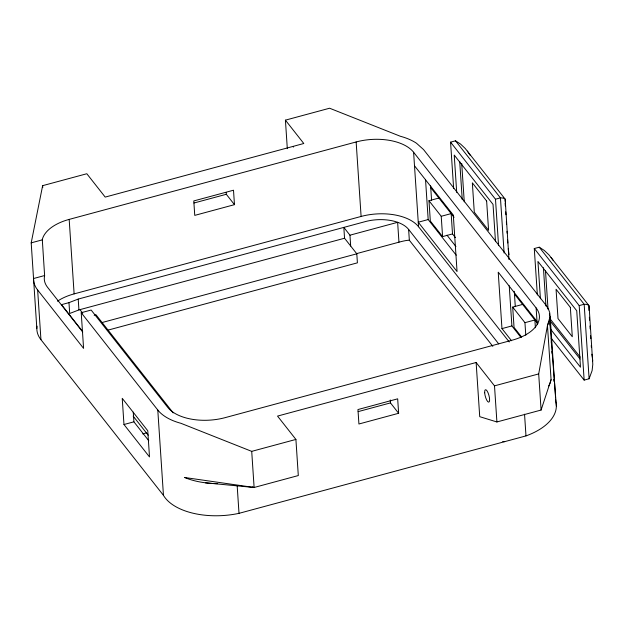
<?xml version="1.0" encoding="UTF-8"?>
<svg xmlns="http://www.w3.org/2000/svg" width="624" height="624" viewBox="0 0 624 624"><rect width="100%" height="100%" fill="white"/><g stroke="black" fill="none" stroke-linecap="round" stroke-linejoin="round"><path stroke-width="0.94" d="M508.973 259.561L505.175 199.142L465.215 148.473L460.559 144.058L455.528 140.813L450.567 142.155L453.648 188.588M505.385 199.711L505.019 201.131M537.365 294.973L534.277 248.539L539.245 247.198L544.268 250.442L548.933 254.857L588.892 305.526L588.923 310.432M36.832 328.497L31.2 242.853L42.635 185.663L86.822 173.737L105.199 197.09L303.794 143.504L285.418 120.151L329.605 108.225L400.39 136.282A54.842 29.632 -3.8 0 1 416.419 143.185L423.54 149.565L546.047 305.253L548.512 309.309L549.713 312.569L550.165 316.423L555.571 397.87M82.774 332.062L47.572 287.321A44.093 23.821 -3.8 0 1 44.265 278.343L44.616 275.543L42.292 239.546A44.093 23.821 -3.8 0 1 69.178 219.398L356.148 141.96A44.093 23.821 -3.8 0 1 413.603 152.248L536.117 307.928L537.209 324.347M556.343 406.013L549.674 320.315L550.165 316.423L547.466 325.478L538.691 373.924L541.094 410.046L496.907 421.964L479.723 416.676L476.128 362.497L277.532 416.091L295.909 439.436L298.303 475.558L254.116 487.484L205.351 482.804M549.674 320.315L547.466 325.478L551.07 379.657L550.329 382.52A61.347 33.142 -3.8 0 1 548.691 385.96M541.094 410.046L551.07 379.657M551.203 338.255L584.15 380.11L589.111 378.776L592.098 370.648L592.8 364.338L589.095 306.095M82.586 331.414L61.526 304.652L68.975 302.64L78.211 299.075L365.18 221.637A33.337 18.01 -3.8 0 1 394.555 221.341L398.167 222.487A33.337 18.01 -3.8 0 1 408.626 229.421L498.709 343.894M107.398 330.291L357.404 262.837L356.803 253.804L344.549 238.235L78.928 309.91L69.693 313.482L68.975 302.64M356.889 253.539L399.493 242.034A38.906 4.345 -21.5 0 1 409.344 240.256L492.82 346.336M31.2 242.853L42.245 239.873M193.978 203.011L226.301 194.282L234.468 204.664L194.75 215.381L193.791 200.936L233.509 190.219L234.468 204.664M33.571 278.522L44.616 275.543M57.463 301.197A44.093 23.821 -3.8 0 1 74.123 293.888L361.101 216.45A44.093 23.821 -3.8 0 1 418.556 226.738L509.239 341.975M455.426 237.627L452.509 233.922L442.58 236.597L430.326 221.036L428.977 200.717L438.906 198.034M344.549 238.235L343.832 227.401L349.955 235.186L397.636 222.316L398.954 242.182M450.567 142.155L495.487 199.235C498.428 198.448 502.515 196.7 505.175 199.142M33.532 278.834A54.842 29.632 -3.8 0 0 37.643 290.004L83.585 348.387L81.221 312.718L91.151 310.042L167.716 407.339A44.093 23.821 -3.8 0 0 225.17 417.635L512.148 340.197A44.093 23.821 -3.8 0 0 536.117 307.928M456.238 255.193L428.181 219.547L418.252 222.222L457.049 271.526L453.305 215.093L414.508 165.789M428.977 200.717L441.23 216.286L451.16 213.603L452.509 233.922M94.169 315.237L95.971 314.746L173.207 412.893M102.102 322.53L356.803 253.804M521.625 337.054L514.043 327.413L512.694 307.102L522.623 304.418M123.973 424.515L149.503 456.947L147.763 430.763L122.234 398.33L123.973 424.515L133.91 421.832L148.746 440.692M534.277 248.539L579.197 305.62C582.137 304.832 586.232 303.085 588.892 305.526M537.014 321.477L498.225 272.173L501.969 328.606L511.898 325.931L520.853 337.303M512.694 307.102L524.948 322.67L534.877 319.987L535.392 327.733M142.74 433.914L146.406 432.923M358.137 411.622L390.468 402.901L398.635 413.275L358.917 424L357.958 409.547L397.675 398.83L398.635 413.275M81.221 312.718L157.786 410.023A54.842 29.632 -3.8 0 0 180.929 423.306L251.714 451.363L295.909 439.436M476.128 362.497L494.504 385.85L538.691 373.924M37.011 326.157A54.842 29.632 -3.8 0 0 40.942 339.667L163.457 495.347A60.458 32.666 -3.8 0 0 239.008 513.341L525.985 435.903A60.754 32.822 -3.8 0 0 555.828 401.747L555.703 399.812M502.726 441.589L504.637 441.659M251.714 451.363L254.116 487.484L184.532 477.485A61.199 33.064 -3.8 0 0 217.495 483.639M252.307 486.923L254.116 487.484M455.528 140.813L500.448 197.894L504.114 253.04M539.245 247.198L584.165 304.278L589.111 378.776M550.345 319.168L580.265 357.193M550.235 321.103L580.078 359.026M550.641 329.269L580.484 367.193L576.74 310.76L537.943 261.456L540.423 298.763M430.739 187.66L454.077 217.316M514.457 294.044L537.794 323.692M446.979 235.17L455.918 246.519M501.969 328.606L511.516 340.743M79.919 309.644L82.703 313.186M133.146 416.083L148.192 435.193M551.062 257.447L553.028 260.255M467.353 151.063L470.207 155.368M591.833 354.206L592.426 357.622M508.264 248.68L509.028 254.623M592.504 358.472L592.745 361.007M589.376 317.242L589.571 320.159M589.961 325.993L590.156 328.91M590.608 335.728L590.803 338.645M591.256 345.454L591.38 347.396M579.197 305.62L584.15 380.11M549.409 313.661L549.541 315.596M550.056 323.333L550.181 325.268M551.273 341.718L551.405 343.652M551.912 351.39L552.045 353.324M553.777 379.447L553.909 381.381M545.485 270.738L548.036 309.2M543.418 267.774L545.953 306.033M524.948 322.67L525.782 335.244M524.542 414.188L525.985 435.903M514.277 291.33L515.291 306.618M505.144 203.073L505.339 205.99M505.729 211.832L505.924 214.75M506.376 221.559L506.571 224.476M507.023 231.286L507.148 233.228M507.601 240.045L507.796 242.962M509.231 285.753L511.898 325.931M495.487 199.235L498.568 245.677M495.495 241.675L493.022 204.376L454.225 155.072L456.706 192.379M494.504 385.85L496.907 421.964M461.705 163.394L464.256 201.848M459.701 161.39L462.244 199.649M441.23 216.286L442.58 236.597M430.622 185.851L431.574 200.234M425.513 179.377L428.181 219.547M413.603 152.248L418.556 226.738M408.626 229.421L409.344 240.256M390.281 400.007L390.468 402.901M356.148 141.96L361.101 216.45M349.955 235.186L350.68 246.02M285.418 120.151L287.313 148.66M226.177 192.356L226.301 194.282M237.19 485.963L239.008 513.341M157.786 410.023L163.457 495.347M133.263 412.136L133.91 421.832M78.211 299.075L78.928 309.91M69.178 219.398L74.123 293.888M42.635 185.663L42.76 187.567M37.643 290.004L40.942 339.667M293.303 147.124A6.451 1.888 74.9 0 1 293.623 146.492M486.634 201.006L472.345 182.848L474.287 212.191L488.584 230.357L486.634 201.006M570.352 307.39L556.054 289.232L558.004 318.575L572.302 336.742L570.352 307.39M484.684 392.8A6.451 1.888 74.9 0 0 488.67 402.16A6.451 1.888 74.9 0 0 488.046 392.777A6.451 1.888 74.9 0 0 484.684 392.8"/></g></svg>
